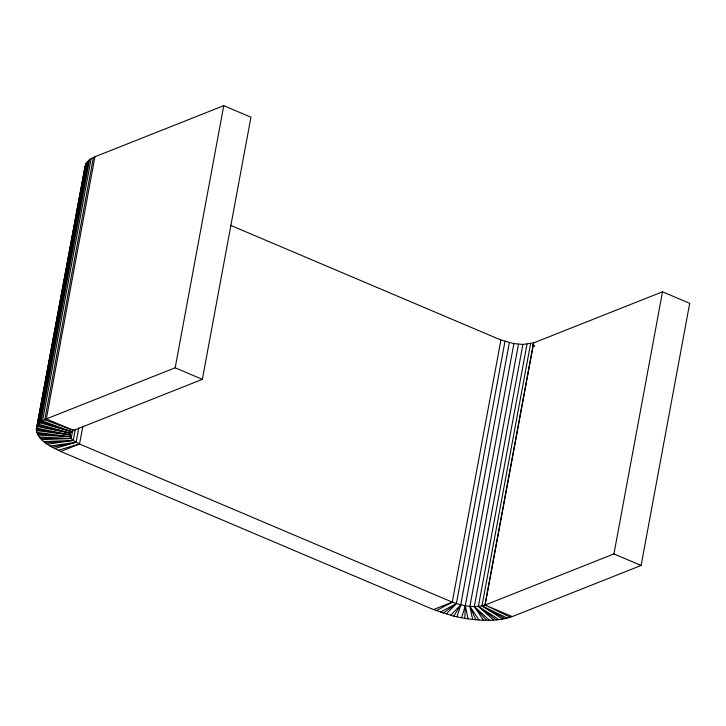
<?xml version="1.0" encoding="UTF-8"?>
<svg xmlns="http://www.w3.org/2000/svg" width="726" height="726" viewBox="0 0 726 726"><rect width="100%" height="100%" fill="white"/><g stroke="black" fill="none" stroke-linecap="round" stroke-linejoin="round"><path stroke-width="1.09" d="M641.112 565.463L613.933 553.929L485.104 605.03L533.683 342.899L662.52 291.798L689.7 303.332L641.112 565.463L512.284 616.565C497.029 621.81 480.494 620.657 464.794 618.407L465.321 605.738L513.899 343.607L522.902 344.405L533.556 342.844L484.968 604.976C474.269 608.234 462.598 605.974 452.362 602.09L433.476 609.577L60.73 451.445C51.147 446.653 38.015 441.326 36.3 429.338L84.888 167.198L86.149 163.168L89.534 159.647L94.924 156.771L223.762 105.669L250.942 117.195L202.354 379.335L73.526 430.436M85.251 166.018L36.672 428.149L69.496 434.81C70.204 439.765 75.64 441.98 79.606 443.958L60.73 451.445M85.777 164.348L37.189 426.48L70.023 433.141L73.653 430.491L46.346 418.902L40.955 421.779L37.561 425.3L36.3 429.338L69.496 434.81L70.023 433.141L38.56 424.265L87.138 162.134M36.981 428.404L37.389 426.18M86.149 163.168L37.561 425.3L70.023 433.141M88.545 160.673L39.957 422.813L71.42 431.68L42.535 420.935L91.113 158.803M89.534 159.647L40.955 421.779L71.42 431.68M93.345 157.615L44.758 419.746L73.653 430.491M94.924 156.771L46.346 418.902L175.175 367.801L202.354 379.335M69.905 432.587L69.496 434.81L36.572 430.618M70.903 431.072L69.877 436.625L38.106 435.074M72.791 429.638L71.139 438.522L41.754 439.657M75.304 429.32L73.244 440.428L47.372 444.212M78.78 427.823L76.103 442.261L54.74 448.55M82.9 426.189L79.515 443.994L452.271 602.126L500.94 339.95L513.899 343.607M175.175 367.801L223.762 105.669M504.96 341.447L456.373 603.578L446.29 614.06M509.334 342.681L460.756 604.812L456.999 616.819M518.482 344.188L469.894 606.319L472.617 619.396M522.902 344.405L474.314 606.537L483.407 620.176M526.985 344.242L478.398 606.382L493.517 620.058M530.579 343.716L482 605.856L502.555 619.051M613.933 553.929L662.52 291.798M461.564 617.744L465.321 605.738L468.034 618.815M433.476 609.577L453.759 616.165L460.756 604.812L450.665 615.294M443.187 613.189L456.373 603.578L440.346 612.127M436.326 610.63L452.362 602.09M58.243 450.247L79.606 443.958M52.254 447.343L76.103 442.261L50.23 446.045M45.348 442.914L73.244 440.428L43.859 441.562M40.266 438.313L71.139 438.522L39.376 436.97M37.217 433.731L69.877 436.625L36.944 432.442M453.759 616.165L464.794 618.407M230.423 225.269L500.849 339.986M512.284 616.565L484.968 604.976L510.178 617.182M507.211 618.062L482 605.856L505.105 618.679M532.512 344.786L534.436 345.857M532.448 344.923L534.318 346.12M498.962 619.577L478.398 606.382L496.412 619.95M489.433 620.222L474.314 606.537L486.538 620.331M478.988 619.959L469.894 606.319L475.857 619.813M84.888 167.198L85.151 168.486"/></g></svg>
